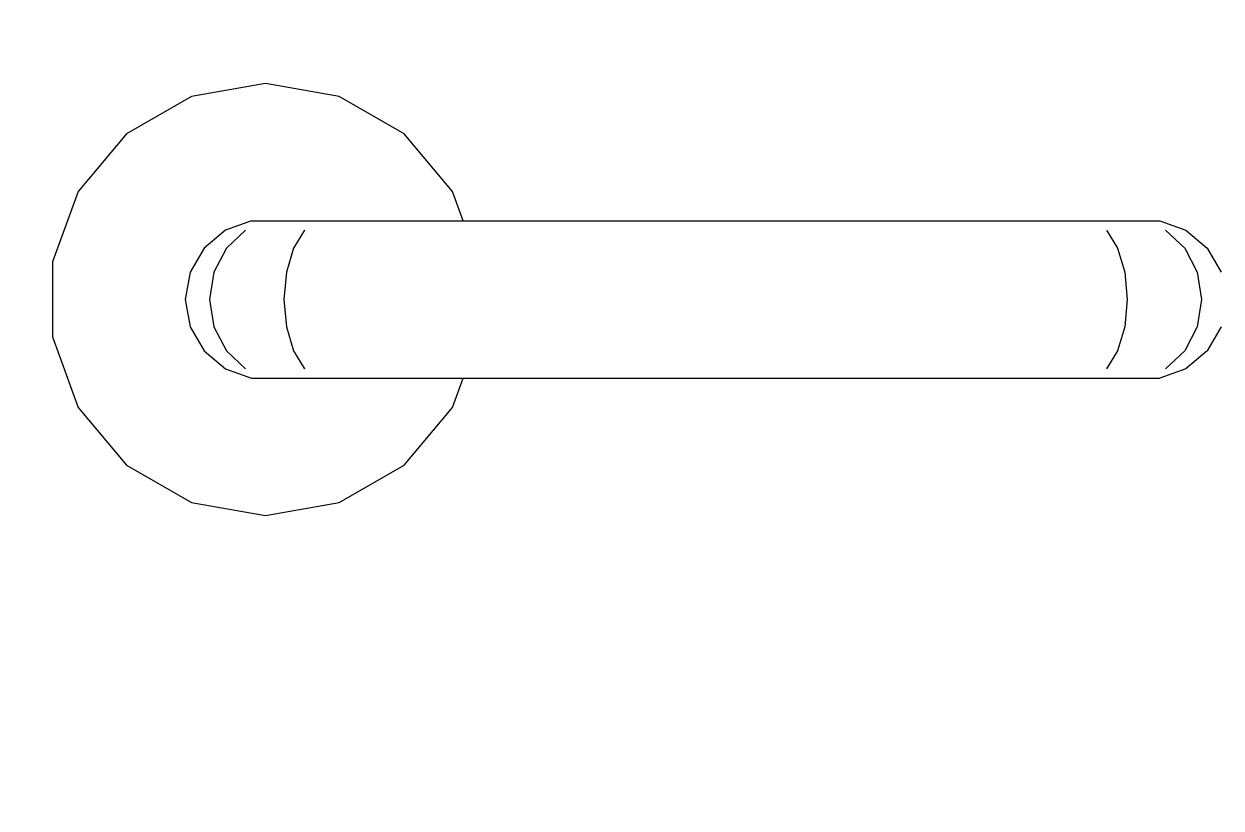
# Model space of a CAD drawing. Header units: millimetres. Extents: x -15634 to 67596, y -3027 to 55843.
# Drawn here: x 11392.2 to 11541.8, y 42132.1 to 42230 of the extents above; entities that cross this region are included whole.
import ezdxf

# ---------------------------------------------------------------- set-up
doc = ezdxf.new("R2010")
doc.units = ezdxf.units.MM
doc.header["$MEASUREMENT"] = 0
doc.set_wipeout_variables(frame=1)
doc.linetypes.add('Wipeout_Contour', pattern=[1000, 0, -1000])
doc.layers.add('Dimensioning - General', color=7, linetype='Continuous')
doc.layers.add('Structural - Bearing', color=7, linetype='Continuous')
for name, color, linetype, lineweight, true_color in [('Dimensioning - General_Pen_No__61', 7, 'Continuous', 20, 0x6a6a6a), ('Dimensioning - General_Pen_No__88', 7, 'Continuous', 20, 0xfd4435), ('Structural - Bearing_Pen_No__82', 7, 'Continuous', 20, 0xaaaaaa)]:
    doc.layers.add(name, color=color, linetype=linetype, lineweight=lineweight, true_color=true_color)
doc.styles.add('GENERATED_STYLE_6', font='calibril.ttf')
doc.dimstyles.new('GENERATED_STYLE__3', dxfattribs={"dimtxt": 195.999997, "dimasz": 106.4, "dimexe": 0.18, "dimexo": 0.0625, "dimgap": 0.09, "dimtad": 1, "dimdec": 0, "dimlfac": 0.1, "dimzin": 0, "dimdsep": 46, "dimtxsty": 'GENERATED_STYLE_6', "dimblk": 'ARROWHEAD_2', "dimblk1": 'ARROWHEAD_2', "dimblk2": 'ARROWHEAD_2', "dimcen": 0.09, "dimse1": 1, "dimse2": 1, "dimclrd": 256, "dimclre": 256, "dimclrt": 256, "dimadec": 0, "dimazin": 0, "dimtfac": 1, "dimtdec": 4, "dimtmove": 0, "dimatfit": 3, "dimfxl": 1, "dimtolj": 1, "dimtzin": 0, "dimarcsym": 0})

# ---------------------------------------------------------------- blocks, each defined once
blk = doc.blocks.new('*D63')
at = {"layer": 'Dimensioning - General_Pen_No__61', "color": 251, "linetype": 'Continuous', "lineweight": 20, "true_color": 0x6a6a6a, "transparency": 16777216}
for p, q in [((27454.43, 43836.02), (27594.43, 43755.19)), ((27629.43, 43795.6), (27419.43, 43795.6)), ((27524.43, 41095.6), (27524.43, 43795.6)), ((27454.43, 41136.02), (27594.43, 41055.19)), ((27629.43, 41095.6), (27419.43, 41095.6))]:
    blk.add_line(p, q, dxfattribs=at)
at = {"layer": 'Dimensioning - General_Pen_No__88', "color": 20, "lineweight": 20, "true_color": 0xfd4435, "transparency": 16777216, "char_height": 196, "attachment_point": 7, "rotation": 90, "style": 'GENERATED_STYLE_6'}
for s, insert in [('\\A1;{\\pql;\\fCalibri Light|b0|i0|c0|p34;20}', (27485.23, 43437.36)), ('\\A1;{\\pql;\\fCalibri Light|b0|i0|c0|p34;270}', (27485.23, 42207.27))]:
    blk.add_mtext(s, dxfattribs=dict(at, insert=insert))
blk = doc.blocks.new('ARROWHEAD_2')
at = {"color": 0, "linetype": 'Continuous', "lineweight": 0}
for p, q in [((-0.3781, -0.655), (0.3781, 0.655)), ((0, 0), (-1, 0))]:
    blk.add_line(p, q, dxfattribs=at)
blk = doc.blocks.new('*D111')
at = {"layer": 'Dimensioning - General_Pen_No__61', "color": 251, "linetype": 'Continuous', "lineweight": 20, "true_color": 0x6a6a6a, "transparency": 16777216}
for p, q in [((28004.43, 43836.02), (28144.43, 43755.19)), ((28179.43, 43795.6), (27969.43, 43795.6)), ((28074.43, 41095.6), (28074.43, 43795.6)), ((28004.43, 41136.02), (28144.43, 41055.19)), ((28179.43, 41095.6), (27969.43, 41095.6))]:
    blk.add_line(p, q, dxfattribs=at)
at = {"layer": 'Dimensioning - General_Pen_No__88', "color": 20, "lineweight": 20, "true_color": 0xfd4435, "transparency": 16777216, "char_height": 196, "attachment_point": 7, "rotation": 90, "style": 'GENERATED_STYLE_6'}
for s, insert in [('\\A1;{\\pql;\\fCalibri Light|b0|i0|c0|p34;20}', (28035.23, 43437.36)), ('\\A1;{\\pql;\\fCalibri Light|b0|i0|c0|p34;270}', (28035.23, 42207.27))]:
    blk.add_mtext(s, dxfattribs=dict(at, insert=insert))
blk = doc.blocks.new('*D134')
at = {"layer": 'Dimensioning - General_Pen_No__61', "color": 251, "linetype": 'Continuous', "lineweight": 20, "true_color": 0x6a6a6a, "transparency": 16777216}
for p, q in [((28554.43, 44036.02), (28694.43, 43955.19)), ((28729.43, 43995.6), (28519.43, 43995.6)), ((28624.43, 41095.6), (28624.43, 43995.6)), ((28554.43, 41136.02), (28694.43, 41055.19)), ((28729.43, 41095.6), (28519.43, 41095.6))]:
    blk.add_line(p, q, dxfattribs=at)
at = {"layer": 'Dimensioning - General_Pen_No__88', "color": 20, "lineweight": 20, "true_color": 0xfd4435, "transparency": 16777216, "insert": (28585.23, 42307.27), "char_height": 196, "attachment_point": 7, "rotation": 90, "style": 'GENERATED_STYLE_6'}
blk.add_mtext('\\A1;{\\pql;\\fCalibri Light|b0|i0|c0|p34;290}', dxfattribs=at)
blk = doc.blocks.new('*D159')
at = {"layer": 'Dimensioning - General_Pen_No__61', "color": 251, "linetype": 'Continuous', "lineweight": 20, "true_color": 0x6a6a6a, "transparency": 16777216}
for p, q in [((34964.93, 43836.02), (35104.93, 43755.19)), ((35139.93, 43795.6), (34929.93, 43795.6)), ((35034.93, 41095.6), (35034.93, 43795.6)), ((34964.93, 41136.02), (35104.93, 41055.19)), ((35139.93, 41095.6), (34929.93, 41095.6))]:
    blk.add_line(p, q, dxfattribs=at)
at = {"layer": 'Dimensioning - General_Pen_No__88', "color": 20, "lineweight": 20, "true_color": 0xfd4435, "transparency": 16777216, "char_height": 196, "attachment_point": 7, "rotation": 90, "style": 'GENERATED_STYLE_6'}
for s, insert in [('\\A1;{\\pql;\\fCalibri Light|b0|i0|c0|p34;20}', (34995.73, 43437.36)), ('\\A1;{\\pql;\\fCalibri Light|b0|i0|c0|p34;270}', (34995.73, 42207.27))]:
    blk.add_mtext(s, dxfattribs=dict(at, insert=insert))
blk = doc.blocks.new('*D207')
at = {"layer": 'Dimensioning - General_Pen_No__61', "color": 251, "linetype": 'Continuous', "lineweight": 20, "true_color": 0x6a6a6a, "transparency": 16777216}
for p, q in [((35514.93, 43836.02), (35654.93, 43755.19)), ((35689.93, 43795.6), (35479.93, 43795.6)), ((35584.93, 41095.6), (35584.93, 43795.6)), ((35514.93, 41136.02), (35654.93, 41055.19)), ((35689.93, 41095.6), (35479.93, 41095.6))]:
    blk.add_line(p, q, dxfattribs=at)
at = {"layer": 'Dimensioning - General_Pen_No__88', "color": 20, "lineweight": 20, "true_color": 0xfd4435, "transparency": 16777216, "char_height": 196, "attachment_point": 7, "rotation": 90, "style": 'GENERATED_STYLE_6'}
for s, insert in [('\\A1;{\\pql;\\fCalibri Light|b0|i0|c0|p34;20}', (35545.73, 43437.36)), ('\\A1;{\\pql;\\fCalibri Light|b0|i0|c0|p34;270}', (35545.73, 42207.27))]:
    blk.add_mtext(s, dxfattribs=dict(at, insert=insert))
blk = doc.blocks.new('*D230')
at = {"layer": 'Dimensioning - General_Pen_No__61', "color": 251, "linetype": 'Continuous', "lineweight": 20, "true_color": 0x6a6a6a, "transparency": 16777216}
for p, q in [((36064.93, 44036.02), (36204.93, 43955.19)), ((36239.93, 43995.6), (36029.93, 43995.6)), ((36134.93, 41095.6), (36134.93, 43995.6)), ((36064.93, 41136.02), (36204.93, 41055.19)), ((36239.93, 41095.6), (36029.93, 41095.6))]:
    blk.add_line(p, q, dxfattribs=at)
at = {"layer": 'Dimensioning - General_Pen_No__88', "color": 20, "lineweight": 20, "true_color": 0xfd4435, "transparency": 16777216, "insert": (36095.73, 42307.27), "char_height": 196, "attachment_point": 7, "rotation": 90, "style": 'GENERATED_STYLE_6'}
blk.add_mtext('\\A1;{\\pql;\\fCalibri Light|b0|i0|c0|p34;290}', dxfattribs=at)

msp = doc.modelspace()

# ---------------------------------------------------------------- wipeouts: each hides what was drawn before it
at = {"color": 254, "linetype": 'Wipeout_Contour', "lineweight": 0, "ltscale": 1223998.041463819}
msp.add_wipeout([(11395.78, 42190.92), (11398.98, 42182.1), (11405.01, 42174.92), (11413.13, 42170.23), (11422.37, 42168.6), (11431.6, 42170.23), (11439.72, 42174.92), (11445.75, 42182.1), (11447.08, 42185.76), (11420.63, 42185.76), (11417.37, 42186.94), (11414.71, 42189.18), (11412.97, 42192.18), (11412.37, 42195.6), (11412.97, 42199.02), (11414.71, 42202.03), (11417.37, 42204.26), (11420.63, 42205.45), (11437.6, 42205.45), (11447.08, 42205.45), (11445.75, 42209.1), (11439.72, 42216.29), (11431.6, 42220.98), (11422.37, 42222.6), (11413.13, 42220.98), (11405.01, 42216.29), (11398.98, 42209.1), (11395.78, 42200.29)], dxfattribs=at).dxf.layer = 'Structural - Bearing'

# ---------------------------------------------------------------- next in the draw order: linework, layer by layer
at = {"layer": 'Structural - Bearing_Pen_No__82', "color": 253, "linetype": 'Continuous', "lineweight": 20, "true_color": 0xaaaaaa}
for p, q in [((11422.37, 42222.6), (11413.13, 42220.98)), ((11431.6, 42220.98), (11422.37, 42222.6)), ((11413.13, 42220.98), (11405.01, 42216.29)), ((11439.72, 42216.29), (11431.6, 42220.98)), ((11405.01, 42216.29), (11398.98, 42209.1)), ((11445.75, 42209.1), (11439.72, 42216.29)), ((11398.98, 42209.1), (11395.78, 42200.29)), ((11395.78, 42200.29), (11395.78, 42190.92)), ((11395.78, 42190.92), (11398.98, 42182.1)), ((11398.98, 42182.1), (11405.01, 42174.92)), ((11439.72, 42174.92), (11445.75, 42182.1)), ((11405.01, 42174.92), (11413.13, 42170.23)), ((11431.6, 42170.23), (11439.72, 42174.92)), ((11413.13, 42170.23), (11422.37, 42168.6)), ((11422.37, 42168.6), (11431.6, 42170.23))]:
    msp.add_line(p, q, dxfattribs=at)

# ---------------------------------------------------------------- next in the draw order: wipeouts: each hides what was drawn before it
at = {"color": 254, "linetype": 'Wipeout_Contour', "lineweight": 0, "ltscale": 174890.603228}
msp.add_wipeout([(11417.37, 42204.26), (11419.89, 42204.26), (11422.82, 42205.45), (11420.63, 42205.45)], dxfattribs=at).dxf.layer = 'Structural - Bearing'
at = {"color": 254, "linetype": 'Wipeout_Contour', "lineweight": 0, "ltscale": 174842.008899}
msp.add_wipeout([(11415.41, 42195.6), (11412.37, 42195.6), (11412.97, 42192.18), (11415.95, 42192.18)], dxfattribs=at).dxf.layer = 'Structural - Bearing'

# ---------------------------------------------------------------- next in the draw order: wipeouts: each hides what was drawn before it
at = {"color": 254, "linetype": 'Wipeout_Contour', "lineweight": 0, "ltscale": 174881.068202}
msp.add_wipeout([(11414.71, 42202.03), (11417.51, 42202.03), (11419.89, 42204.26), (11417.37, 42204.26)], dxfattribs=at).dxf.layer = 'Structural - Bearing'
at = {"color": 254, "linetype": 'Wipeout_Contour', "lineweight": 0, "ltscale": 174830.752287}
msp.add_wipeout([(11412.97, 42192.18), (11414.71, 42189.18), (11417.51, 42189.18), (11415.95, 42192.18)], dxfattribs=at).dxf.layer = 'Structural - Bearing'

# ---------------------------------------------------------------- next in the draw order: wipeouts: each hides what was drawn before it
at = {"color": 254, "linetype": 'Wipeout_Contour', "lineweight": 0, "ltscale": 174895.351713}
msp.add_wipeout([(11422.82, 42205.45), (11419.89, 42204.26), (11427.28, 42204.26), (11428.97, 42205.45)], dxfattribs=at).dxf.layer = 'Structural - Bearing'
at = {"color": 254, "linetype": 'Wipeout_Contour', "lineweight": 0, "ltscale": 174868.777617}
msp.add_wipeout([(11412.97, 42199.02), (11415.95, 42199.02), (11417.51, 42202.03), (11414.71, 42202.03)], dxfattribs=at).dxf.layer = 'Structural - Bearing'
at = {"color": 254, "linetype": 'Wipeout_Contour', "lineweight": 0, "ltscale": 174822.810719}
msp.add_wipeout([(11417.51, 42189.18), (11414.71, 42189.18), (11417.37, 42186.94), (11419.89, 42186.94)], dxfattribs=at).dxf.layer = 'Structural - Bearing'

# ---------------------------------------------------------------- next in the draw order: linework, layer by layer
at = {"layer": 'Structural - Bearing_Pen_No__82', "color": 253, "linetype": 'Continuous', "lineweight": 20, "true_color": 0xaaaaaa}
msp.add_line((11420.63, 42205.45), (11422.82, 42205.45), dxfattribs=at)

# ---------------------------------------------------------------- next in the draw order: wipeouts: each hides what was drawn before it
at = {"color": 254, "linetype": 'Wipeout_Contour', "lineweight": 0, "ltscale": 174886.568804}
msp.add_wipeout([(11417.51, 42202.03), (11425.9, 42202.03), (11427.28, 42204.26), (11419.89, 42204.26)], dxfattribs=at).dxf.layer = 'Structural - Bearing'
at = {"color": 254, "linetype": 'Wipeout_Contour', "lineweight": 0, "ltscale": 174855.215042}
msp.add_wipeout([(11412.37, 42195.6), (11415.41, 42195.6), (11415.95, 42199.02), (11412.97, 42199.02)], dxfattribs=at).dxf.layer = 'Structural - Bearing'
at = {"color": 254, "linetype": 'Wipeout_Contour', "lineweight": 0, "ltscale": 174819.141007}
msp.add_wipeout([(11419.89, 42186.94), (11417.37, 42186.94), (11420.63, 42185.76), (11422.82, 42185.76)], dxfattribs=at).dxf.layer = 'Structural - Bearing'

# ---------------------------------------------------------------- next in the draw order: linework, layer by layer
at = {"layer": 'Structural - Bearing_Pen_No__82', "color": 253, "linetype": 'Continuous', "lineweight": 20, "true_color": 0xaaaaaa}
for p, q in [((11420.63, 42205.45), (11417.37, 42204.26)), ((11412.97, 42199.02), (11412.37, 42195.6)), ((11412.37, 42195.6), (11412.97, 42192.18))]:
    msp.add_line(p, q, dxfattribs=at)

# ---------------------------------------------------------------- next in the draw order: wipeouts: each hides what was drawn before it
at = {"color": 254, "linetype": 'Wipeout_Contour', "lineweight": 0, "ltscale": 174903.491798}
msp.add_wipeout([(11428.97, 42205.45), (11427.28, 42204.26), (11436.71, 42204.26), (11437.14, 42205.45)], dxfattribs=at).dxf.layer = 'Structural - Bearing'
at = {"color": 254, "linetype": 'Wipeout_Contour', "lineweight": 0, "ltscale": 174874.837962}
msp.add_wipeout([(11415.95, 42199.02), (11425, 42199.02), (11425.9, 42202.03), (11417.51, 42202.03)], dxfattribs=at).dxf.layer = 'Structural - Bearing'
at = {"color": 254, "linetype": 'Wipeout_Contour', "lineweight": 0, "ltscale": 174848.369757}
msp.add_wipeout([(11424.69, 42195.6), (11415.41, 42195.6), (11415.95, 42192.18), (11425, 42192.18)], dxfattribs=at).dxf.layer = 'Structural - Bearing'

# ---------------------------------------------------------------- next in the draw order: linework, layer by layer
at = {"layer": 'Structural - Bearing_Pen_No__82', "color": 253, "linetype": 'Continuous', "lineweight": 20, "true_color": 0xaaaaaa}
for p, q in [((11417.37, 42204.26), (11414.71, 42202.03)), ((11419.89, 42204.26), (11417.51, 42202.03)), ((11422.82, 42205.45), (11428.97, 42205.45)), ((11412.97, 42192.18), (11414.71, 42189.18))]:
    msp.add_line(p, q, dxfattribs=at)

# ---------------------------------------------------------------- next in the draw order: wipeouts: each hides what was drawn before it
at = {"color": 254, "linetype": 'Wipeout_Contour', "lineweight": 0, "ltscale": 174895.892454}
msp.add_wipeout([(11427.28, 42204.26), (11425.9, 42202.03), (11436.36, 42202.03), (11436.71, 42204.26)], dxfattribs=at).dxf.layer = 'Structural - Bearing'
at = {"color": 254, "linetype": 'Wipeout_Contour', "lineweight": 0, "ltscale": 174861.575425}
msp.add_wipeout([(11415.95, 42199.02), (11415.41, 42195.6), (11424.69, 42195.6), (11425, 42199.02)], dxfattribs=at).dxf.layer = 'Structural - Bearing'
at = {"color": 254, "linetype": 'Wipeout_Contour', "lineweight": 0, "ltscale": 174836.813938}
msp.add_wipeout([(11425, 42192.18), (11415.95, 42192.18), (11417.51, 42189.18), (11425.9, 42189.18)], dxfattribs=at).dxf.layer = 'Structural - Bearing'

# ---------------------------------------------------------------- next in the draw order: linework, layer by layer
at = {"layer": 'Structural - Bearing_Pen_No__82', "color": 253, "linetype": 'Continuous', "lineweight": 20, "true_color": 0xaaaaaa}
for p, q in [((11414.71, 42202.03), (11412.97, 42199.02)), ((11417.51, 42202.03), (11415.95, 42199.02)), ((11415.95, 42199.02), (11415.41, 42195.6)), ((11415.41, 42195.6), (11415.95, 42192.18))]:
    msp.add_line(p, q, dxfattribs=at)

# ---------------------------------------------------------------- next in the draw order: wipeouts: each hides what was drawn before it
at = {"color": 254, "linetype": 'Wipeout_Contour', "lineweight": 0, "ltscale": 174950.578189}
msp.add_wipeout([(11437.14, 42205.45), (11436.71, 42204.26), (11518.03, 42204.26), (11517.6, 42205.45)], dxfattribs=at).dxf.layer = 'Structural - Bearing'
at = {"color": 254, "linetype": 'Wipeout_Contour', "lineweight": 0, "ltscale": 174885.040057}
msp.add_wipeout([(11425.9, 42202.03), (11425, 42199.02), (11436.13, 42199.02), (11436.36, 42202.03)], dxfattribs=at).dxf.layer = 'Structural - Bearing'
at = {"color": 254, "linetype": 'Wipeout_Contour', "lineweight": 0, "ltscale": 174859.039662}
msp.add_wipeout([(11424.69, 42195.6), (11425, 42192.18), (11436.13, 42192.18), (11436.05, 42195.6)], dxfattribs=at).dxf.layer = 'Structural - Bearing'
at = {"color": 254, "linetype": 'Wipeout_Contour', "lineweight": 0, "ltscale": 174828.31314}
msp.add_wipeout([(11425.9, 42189.18), (11417.51, 42189.18), (11419.89, 42186.94), (11427.28, 42186.94)], dxfattribs=at).dxf.layer = 'Structural - Bearing'

# ---------------------------------------------------------------- next in the draw order: linework, layer by layer
at = {"layer": 'Structural - Bearing_Pen_No__82', "color": 253, "linetype": 'Continuous', "lineweight": 20, "true_color": 0xaaaaaa}
for p, q in [((11447.08, 42205.45), (11445.75, 42209.1)), ((11427.28, 42204.26), (11425.9, 42202.03)), ((11428.97, 42205.45), (11437.14, 42205.45)), ((11415.95, 42192.18), (11417.51, 42189.18)), ((11414.71, 42189.18), (11417.37, 42186.94))]:
    msp.add_line(p, q, dxfattribs=at)

# ---------------------------------------------------------------- next in the draw order: wipeouts: each hides what was drawn before it
at = {"color": 254, "linetype": 'Wipeout_Contour', "lineweight": 0, "ltscale": 174943.978858}
msp.add_wipeout([(11436.71, 42204.26), (11436.36, 42202.03), (11518.38, 42202.03), (11518.03, 42204.26)], dxfattribs=at).dxf.layer = 'Structural - Bearing'
at = {"color": 254, "linetype": 'Wipeout_Contour', "lineweight": 0, "ltscale": 174872.244533}
msp.add_wipeout([(11425, 42199.02), (11424.69, 42195.6), (11436.05, 42195.6), (11436.13, 42199.02)], dxfattribs=at).dxf.layer = 'Structural - Bearing'
at = {"color": 254, "linetype": 'Wipeout_Contour', "lineweight": 0, "ltscale": 174847.018229}
msp.add_wipeout([(11425, 42192.18), (11425.9, 42189.18), (11436.36, 42189.18), (11436.13, 42192.18)], dxfattribs=at).dxf.layer = 'Structural - Bearing'
at = {"color": 254, "linetype": 'Wipeout_Contour', "lineweight": 0, "ltscale": 174823.891426}
msp.add_wipeout([(11427.28, 42186.94), (11419.89, 42186.94), (11422.82, 42185.76), (11428.97, 42185.76)], dxfattribs=at).dxf.layer = 'Structural - Bearing'

# ---------------------------------------------------------------- next in the draw order: linework, layer by layer
at = {"layer": 'Structural - Bearing_Pen_No__82', "color": 253, "linetype": 'Continuous', "lineweight": 20, "true_color": 0xaaaaaa}
for p, q in [((11425.9, 42202.03), (11425, 42199.02)), ((11425, 42199.02), (11424.69, 42195.6)), ((11424.69, 42195.6), (11425, 42192.18)), ((11417.51, 42189.18), (11419.89, 42186.94)), ((11417.37, 42186.94), (11420.63, 42185.76)), ((11420.63, 42185.76), (11422.82, 42185.76))]:
    msp.add_line(p, q, dxfattribs=at)

# ---------------------------------------------------------------- next in the draw order: wipeouts: each hides what was drawn before it
at = {"color": 254, "linetype": 'Wipeout_Contour', "lineweight": 0, "ltscale": 174997.699291}
msp.add_wipeout([(11517.6, 42205.45), (11518.03, 42204.26), (11527.46, 42204.26), (11525.77, 42205.45)], dxfattribs=at).dxf.layer = 'Structural - Bearing'
at = {"color": 254, "linetype": 'Wipeout_Contour', "lineweight": 0, "ltscale": 174933.867082}
msp.add_wipeout([(11436.36, 42202.03), (11436.13, 42199.02), (11518.6, 42199.02), (11518.38, 42202.03)], dxfattribs=at).dxf.layer = 'Structural - Bearing'
at = {"color": 254, "linetype": 'Wipeout_Contour', "lineweight": 0, "ltscale": 174908.261354}
msp.add_wipeout([(11436.05, 42195.6), (11436.13, 42192.18), (11518.6, 42192.18), (11518.68, 42195.6)], dxfattribs=at).dxf.layer = 'Structural - Bearing'
at = {"color": 254, "linetype": 'Wipeout_Contour', "lineweight": 0, "ltscale": 174837.639872}
msp.add_wipeout([(11425.9, 42189.18), (11427.28, 42186.94), (11436.71, 42186.94), (11436.36, 42189.18)], dxfattribs=at).dxf.layer = 'Structural - Bearing'

# ---------------------------------------------------------------- next in the draw order: linework, layer by layer
at = {"layer": 'Structural - Bearing_Pen_No__82', "color": 253, "linetype": 'Continuous', "lineweight": 20, "true_color": 0xaaaaaa}
for p, q in [((11437.14, 42205.45), (11517.6, 42205.45)), ((11425, 42192.18), (11425.9, 42189.18))]:
    msp.add_line(p, q, dxfattribs=at)

# ---------------------------------------------------------------- next in the draw order: wipeouts: each hides what was drawn before it
at = {"color": 254, "linetype": 'Wipeout_Contour', "lineweight": 0, "ltscale": 174992.105083}
msp.add_wipeout([(11518.03, 42204.26), (11518.38, 42202.03), (11528.83, 42202.03), (11527.46, 42204.26)], dxfattribs=at).dxf.layer = 'Structural - Bearing'
at = {"color": 254, "linetype": 'Wipeout_Contour', "lineweight": 0, "ltscale": 174921.462517}
msp.add_wipeout([(11436.13, 42199.02), (11436.05, 42195.6), (11518.68, 42195.6), (11518.6, 42199.02)], dxfattribs=at).dxf.layer = 'Structural - Bearing'
at = {"color": 254, "linetype": 'Wipeout_Contour', "lineweight": 0, "ltscale": 174895.855848}
msp.add_wipeout([(11436.13, 42192.18), (11436.36, 42189.18), (11518.38, 42189.18), (11518.6, 42192.18)], dxfattribs=at).dxf.layer = 'Structural - Bearing'
at = {"color": 254, "linetype": 'Wipeout_Contour', "lineweight": 0, "ltscale": 174832.034823}
msp.add_wipeout([(11427.28, 42186.94), (11428.97, 42185.76), (11437.14, 42185.76), (11436.71, 42186.94)], dxfattribs=at).dxf.layer = 'Structural - Bearing'

# ---------------------------------------------------------------- next in the draw order: linework, layer by layer
at = {"layer": 'Structural - Bearing_Pen_No__82', "color": 253, "linetype": 'Continuous', "lineweight": 20, "true_color": 0xaaaaaa}
for p, q in [((11425.9, 42189.18), (11427.28, 42186.94)), ((11422.82, 42185.76), (11428.97, 42185.76))]:
    msp.add_line(p, q, dxfattribs=at)

# ---------------------------------------------------------------- next in the draw order: wipeouts: each hides what was drawn before it
at = {"color": 254, "linetype": 'Wipeout_Contour', "lineweight": 0, "ltscale": 175005.903472}
msp.add_wipeout([(11525.77, 42205.45), (11527.46, 42204.26), (11534.84, 42204.26), (11531.91, 42205.45)], dxfattribs=at).dxf.layer = 'Structural - Bearing'
at = {"color": 254, "linetype": 'Wipeout_Contour', "lineweight": 0, "ltscale": 174982.737814}
msp.add_wipeout([(11518.38, 42202.03), (11518.6, 42199.02), (11529.73, 42199.02), (11528.83, 42202.03)], dxfattribs=at).dxf.layer = 'Structural - Bearing'
at = {"color": 254, "linetype": 'Wipeout_Contour', "lineweight": 0, "ltscale": 174957.528826}
msp.add_wipeout([(11518.68, 42195.6), (11518.6, 42192.18), (11529.73, 42192.18), (11530.04, 42195.6)], dxfattribs=at).dxf.layer = 'Structural - Bearing'
at = {"color": 254, "linetype": 'Wipeout_Contour', "lineweight": 0, "ltscale": 174885.742268}
msp.add_wipeout([(11436.36, 42189.18), (11436.71, 42186.94), (11518.03, 42186.94), (11518.38, 42189.18)], dxfattribs=at).dxf.layer = 'Structural - Bearing'

# ---------------------------------------------------------------- next in the draw order: linework, layer by layer
at = {"layer": 'Structural - Bearing_Pen_No__82', "color": 253, "linetype": 'Continuous', "lineweight": 20, "true_color": 0xaaaaaa}
msp.add_line((11517.6, 42205.45), (11525.77, 42205.45), dxfattribs=at)

# ---------------------------------------------------------------- next in the draw order: wipeouts: each hides what was drawn before it
at = {"color": 254, "linetype": 'Wipeout_Contour', "lineweight": 0, "ltscale": 175001.504427}
msp.add_wipeout([(11527.46, 42204.26), (11528.83, 42202.03), (11537.23, 42202.03), (11534.84, 42204.26)], dxfattribs=at).dxf.layer = 'Structural - Bearing'
at = {"color": 254, "linetype": 'Wipeout_Contour', "lineweight": 0, "ltscale": 174970.726279}
msp.add_wipeout([(11518.6, 42199.02), (11518.68, 42195.6), (11530.04, 42195.6), (11529.73, 42199.02)], dxfattribs=at).dxf.layer = 'Structural - Bearing'
at = {"color": 254, "linetype": 'Wipeout_Contour', "lineweight": 0, "ltscale": 174944.737182}
msp.add_wipeout([(11518.6, 42192.18), (11518.38, 42189.18), (11528.83, 42189.18), (11529.73, 42192.18)], dxfattribs=at).dxf.layer = 'Structural - Bearing'
at = {"color": 254, "linetype": 'Wipeout_Contour', "lineweight": 0, "ltscale": 174879.140436}
msp.add_wipeout([(11436.71, 42186.94), (11437.14, 42185.76), (11517.6, 42185.76), (11518.03, 42186.94)], dxfattribs=at).dxf.layer = 'Structural - Bearing'

# ---------------------------------------------------------------- next in the draw order: linework, layer by layer
at = {"layer": 'Structural - Bearing_Pen_No__82', "color": 253, "linetype": 'Continuous', "lineweight": 20, "true_color": 0xaaaaaa}
for p, q in [((11428.97, 42185.76), (11437.14, 42185.76)), ((11445.75, 42182.1), (11447.08, 42185.76))]:
    msp.add_line(p, q, dxfattribs=at)

# ---------------------------------------------------------------- next in the draw order: wipeouts: each hides what was drawn before it
at = {"color": 254, "linetype": 'Wipeout_Contour', "lineweight": 0, "ltscale": 175010.693756}
msp.add_wipeout([(11534.1, 42205.45), (11531.91, 42205.45), (11534.84, 42204.26), (11537.37, 42204.26)], dxfattribs=at).dxf.layer = 'Structural - Bearing'
at = {"color": 254, "linetype": 'Wipeout_Contour', "lineweight": 0, "ltscale": 174993.024559}
msp.add_wipeout([(11528.83, 42202.03), (11529.73, 42199.02), (11538.78, 42199.02), (11537.23, 42202.03)], dxfattribs=at).dxf.layer = 'Structural - Bearing'
at = {"color": 254, "linetype": 'Wipeout_Contour', "lineweight": 0, "ltscale": 174968.288267}
msp.add_wipeout([(11529.73, 42192.18), (11538.78, 42192.18), (11539.32, 42195.6), (11530.04, 42195.6)], dxfattribs=at).dxf.layer = 'Structural - Bearing'
at = {"color": 254, "linetype": 'Wipeout_Contour', "lineweight": 0, "ltscale": 174933.884497}
msp.add_wipeout([(11518.38, 42189.18), (11518.03, 42186.94), (11527.46, 42186.94), (11528.83, 42189.18)], dxfattribs=at).dxf.layer = 'Structural - Bearing'

# ---------------------------------------------------------------- next in the draw order: linework, layer by layer
at = {"layer": 'Structural - Bearing_Pen_No__82', "color": 253, "linetype": 'Continuous', "lineweight": 20, "true_color": 0xaaaaaa}
for p, q in [((11525.77, 42205.45), (11531.91, 42205.45)), ((11527.46, 42204.26), (11528.83, 42202.03)), ((11531.91, 42205.45), (11534.1, 42205.45))]:
    msp.add_line(p, q, dxfattribs=at)

# ---------------------------------------------------------------- next in the draw order: wipeouts: each hides what was drawn before it
at = {"color": 254, "linetype": 'Wipeout_Contour', "lineweight": 0, "ltscale": 175007.055412}
msp.add_wipeout([(11537.37, 42204.26), (11534.84, 42204.26), (11537.23, 42202.03), (11540.03, 42202.03)], dxfattribs=at).dxf.layer = 'Structural - Bearing'
at = {"color": 254, "linetype": 'Wipeout_Contour', "lineweight": 0, "ltscale": 174981.484917}
msp.add_wipeout([(11529.73, 42199.02), (11530.04, 42195.6), (11539.32, 42195.6), (11538.78, 42199.02)], dxfattribs=at).dxf.layer = 'Structural - Bearing'
at = {"color": 254, "linetype": 'Wipeout_Contour', "lineweight": 0, "ltscale": 174955.026139}
msp.add_wipeout([(11529.73, 42192.18), (11528.83, 42189.18), (11537.23, 42189.18), (11538.78, 42192.18)], dxfattribs=at).dxf.layer = 'Structural - Bearing'
at = {"color": 254, "linetype": 'Wipeout_Contour', "lineweight": 0, "ltscale": 174926.280772}
msp.add_wipeout([(11518.03, 42186.94), (11517.6, 42185.76), (11525.77, 42185.76), (11527.46, 42186.94)], dxfattribs=at).dxf.layer = 'Structural - Bearing'

# ---------------------------------------------------------------- next in the draw order: linework, layer by layer
at = {"layer": 'Structural - Bearing_Pen_No__82', "color": 253, "linetype": 'Continuous', "lineweight": 20, "true_color": 0xaaaaaa}
for p, q in [((11534.1, 42205.45), (11537.37, 42204.26)), ((11528.83, 42202.03), (11529.73, 42199.02)), ((11529.73, 42199.02), (11530.04, 42195.6)), ((11530.04, 42195.6), (11529.73, 42192.18)), ((11437.14, 42185.76), (11517.6, 42185.76))]:
    msp.add_line(p, q, dxfattribs=at)

# ---------------------------------------------------------------- next in the draw order: wipeouts: each hides what was drawn before it
at = {"color": 254, "linetype": 'Wipeout_Contour', "lineweight": 0, "ltscale": 174999.142034}
msp.add_wipeout([(11540.03, 42202.03), (11537.23, 42202.03), (11538.78, 42199.02), (11541.76, 42199.02)], dxfattribs=at).dxf.layer = 'Structural - Bearing'
at = {"color": 254, "linetype": 'Wipeout_Contour', "lineweight": 0, "ltscale": 174974.709982}
msp.add_wipeout([(11538.78, 42192.18), (11541.76, 42192.18), (11542.37, 42195.6), (11539.32, 42195.6)], dxfattribs=at).dxf.layer = 'Structural - Bearing'
at = {"color": 254, "linetype": 'Wipeout_Contour', "lineweight": 0, "ltscale": 174943.286944}
msp.add_wipeout([(11528.83, 42189.18), (11527.46, 42186.94), (11534.84, 42186.94), (11537.23, 42189.18)], dxfattribs=at).dxf.layer = 'Structural - Bearing'

# ---------------------------------------------------------------- next in the draw order: linework, layer by layer
at = {"layer": 'Structural - Bearing_Pen_No__82', "color": 253, "linetype": 'Continuous', "lineweight": 20, "true_color": 0xaaaaaa}
for p, q in [((11534.84, 42204.26), (11537.23, 42202.03)), ((11537.37, 42204.26), (11540.03, 42202.03)), ((11529.73, 42192.18), (11528.83, 42189.18))]:
    msp.add_line(p, q, dxfattribs=at)

# ---------------------------------------------------------------- next in the draw order: wipeouts: each hides what was drawn before it
at = {"color": 254, "linetype": 'Wipeout_Contour', "lineweight": 0, "ltscale": 174987.906152}
msp.add_wipeout([(11541.76, 42199.02), (11538.78, 42199.02), (11539.32, 42195.6), (11542.37, 42195.6)], dxfattribs=at).dxf.layer = 'Structural - Bearing'
at = {"color": 254, "linetype": 'Wipeout_Contour', "lineweight": 0, "ltscale": 174961.14493}
msp.add_wipeout([(11537.23, 42189.18), (11540.03, 42189.18), (11541.76, 42192.18), (11538.78, 42192.18)], dxfattribs=at).dxf.layer = 'Structural - Bearing'
at = {"color": 254, "linetype": 'Wipeout_Contour', "lineweight": 0, "ltscale": 174934.488287}
msp.add_wipeout([(11527.46, 42186.94), (11525.77, 42185.76), (11531.91, 42185.76), (11534.84, 42186.94)], dxfattribs=at).dxf.layer = 'Structural - Bearing'

# ---------------------------------------------------------------- next in the draw order: linework, layer by layer
at = {"layer": 'Structural - Bearing_Pen_No__82', "color": 253, "linetype": 'Continuous', "lineweight": 20, "true_color": 0xaaaaaa}
for p, q in [((11537.23, 42202.03), (11538.78, 42199.02)), ((11540.03, 42202.03), (11541.76, 42199.02)), ((11538.78, 42199.02), (11539.32, 42195.6)), ((11539.32, 42195.6), (11538.78, 42192.18)), ((11528.83, 42189.18), (11527.46, 42186.94)), ((11517.6, 42185.76), (11525.77, 42185.76))]:
    msp.add_line(p, q, dxfattribs=at)

# ---------------------------------------------------------------- next in the draw order: wipeouts: each hides what was drawn before it
at = {"color": 254, "linetype": 'Wipeout_Contour', "lineweight": 0, "ltscale": 174948.839763}
msp.add_wipeout([(11534.84, 42186.94), (11537.37, 42186.94), (11540.03, 42189.18), (11537.23, 42189.18)], dxfattribs=at).dxf.layer = 'Structural - Bearing'

# ---------------------------------------------------------------- next in the draw order: linework, layer by layer
at = {"layer": 'Structural - Bearing_Pen_No__82', "color": 253, "linetype": 'Continuous', "lineweight": 20, "true_color": 0xaaaaaa}
for p, q in [((11538.78, 42192.18), (11537.23, 42189.18)), ((11541.76, 42192.18), (11540.03, 42189.18))]:
    msp.add_line(p, q, dxfattribs=at)

# ---------------------------------------------------------------- next in the draw order: wipeouts: each hides what was drawn before it
at = {"color": 254, "linetype": 'Wipeout_Contour', "lineweight": 0, "ltscale": 174939.28052}
msp.add_wipeout([(11534.84, 42186.94), (11531.91, 42185.76), (11534.1, 42185.76), (11537.37, 42186.94)], dxfattribs=at).dxf.layer = 'Structural - Bearing'

# ---------------------------------------------------------------- next in the draw order: linework, layer by layer
at = {"layer": 'Structural - Bearing_Pen_No__82', "color": 253, "linetype": 'Continuous', "lineweight": 20, "true_color": 0xaaaaaa}
for p, q in [((11537.23, 42189.18), (11534.84, 42186.94)), ((11540.03, 42189.18), (11537.37, 42186.94)), ((11537.37, 42186.94), (11534.1, 42185.76)), ((11525.77, 42185.76), (11531.91, 42185.76)), ((11531.91, 42185.76), (11534.1, 42185.76))]:
    msp.add_line(p, q, dxfattribs=at)

# ---------------------------------------------------------------- next in the draw order: dimensions: what is measured, and where the dimension line sits
at = {"layer": 'Dimensioning - General', "color": 251, "linetype": 'Continuous', "lineweight": 20, "true_color": 0x6a6a6a}
for base, p1, p2, picture, middle in [((28624.43, 43995.6), (2139.38, 41095.6), (2130.6, 43995.6), '*D134', (28487.23, 42531.4)), ((36134.93, 43995.6), (9649.88, 41095.6), (9641.09, 43995.6), '*D230', (35997.73, 42531.4)), ((28074.43, 43795.6), (-233.47, 41095.6), (-241.91, 43795.6), '*D111', (27937.23, 42431.4)), ((27524.43, 43795.6), (236.13, 41095.6), (182.6, 43795.6), '*D63', (27387.23, 42431.4)), ((35584.93, 43795.6), (7277.03, 41095.6), (7268.59, 43795.6), '*D207', (35447.73, 42431.4)), ((35034.93, 43795.6), (7746.63, 41095.6), (7693.1, 43795.6), '*D159', (34897.73, 42431.4))]:
    dim = msp.add_linear_dim(base=base, p1=p1, p2=p2, angle=90, dimstyle='GENERATED_STYLE__3', dxfattribs=at)
    dim.commit()
    dim.dimension.update_dxf_attribs({"geometry": picture, "text_midpoint": middle, "dimtype": 160, "text_rotation": 90})

doc.saveas('drawing.dxf')
